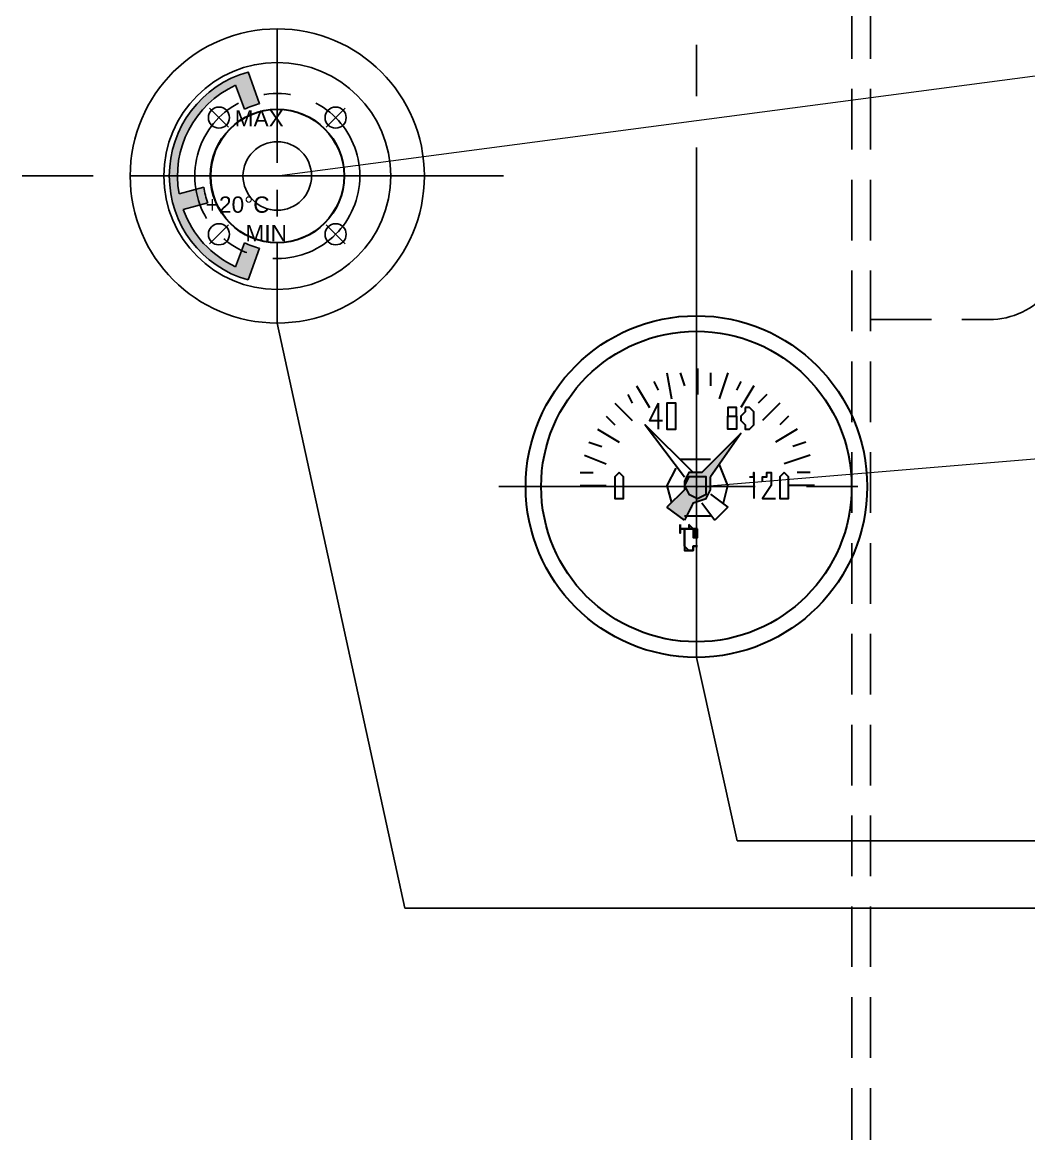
# Model space of a CAD drawing. Header units: millimetres. Extents: x 124493 to 133608, y -169944 to -164394.
# Drawn here: x 127016.9 to 127341.1, y -165937.2 to -165579.3 of the extents above; entities that cross this region are included whole.
import ezdxf

# ---------------------------------------------------------------- set-up
doc = ezdxf.new("R2010")
doc.units = ezdxf.units.MM
doc.header["$LTSCALE"] = 13
for name, pattern in [('CENTER', [50.8, 31.75, -6.35, 6.35, -6.35]), ('CENTERX2', [101.6, 63.5, -12.7, 12.7, -12.7]), ('DASHED', [0.75, 0.5, -0.25])]:
    doc.linetypes.add(name, pattern=pattern)
doc.layers.get('0').update_dxf_attribs({"color": 1, "linetype": 'CENTER'})
for name, color, linetype in [('1', 4, 'Continuous'), ('2细线层', 4, 'Continuous'), ('4虚线层', 6, 'DASHED'), ('粗实线', 4, 'Continuous')]:
    doc.layers.add(name, color=color, linetype=linetype)
doc.layers.add('标注、文本', color=3, linetype='Continuous', lineweight=25)
doc.layers.add('铁心', color=3, linetype='Continuous', lineweight=0)
doc.styles.add('Note Text (ANSI)', font='arial.ttf')

# ---------------------------------------------------------------- blocks, each defined once
blk = doc.blocks.new('fgffg')
blk.add_hatch(color=256).paths.add_polyline_path([(26283.31, -83546.9, -0.054749), (26292.71, -83543.48), (26285.61, -83523.98, 0.757864), (26285.61, -83651.96), (26292.71, -83632.46, -0.054749), (26283.31, -83629.04), (26277.93, -83643.83, -0.201943), (26245.7, -83608.66), (26260.9, -83604.58, -0.054749), (26258.31, -83594.93), (26243.11, -83599, -0.342707), (26277.93, -83532.12)])
for p, q in [((26292.71, -83543.48), (26285.61, -83523.98)), ((26283.31, -83546.9), (26277.93, -83532.12)), ((26258.31, -83594.93), (26243.11, -83599)), ((26260.9, -83604.58), (26245.7, -83608.66)), ((26283.31, -83629.04), (26277.93, -83643.83)), ((26292.71, -83632.46), (26285.61, -83651.96))]:
    blk.add_line(p, q)
for radius, start, end in [(66.46, 105.68564, 254.31436), (61.46, 114.66607, 190.33393), (45.8, 103.73251, 116.26749), (45.8, 188.73251, 201.26749), (61.46, 199.66607, 245.33393), (45.8, 243.73251, 256.26749)]:
    blk.add_arc((26303.58, -83587.97), radius, start, end)
blk = doc.blocks.new('A$C6F763E90')
at = {"layer": '1', "color": 1, "linetype": 'CENTERX2', "lineweight": -3, "ltscale": 0.1}
for p, q in [((90.55, 181.1), (90.55, 0)), ((48.82, 132.28), (60.44, 120.66)), ((132.28, 132.28), (120.66, 120.66)), ((0, 90.55), (181.1, 90.55)), ((48.82, 48.82), (60.44, 60.44)), ((132.28, 48.82), (120.66, 60.44))]:
    blk.add_line(p, q, dxfattribs=at)
blk.add_circle((90.55, 90.55), 50.8, dxfattribs=at)
at = {"layer": '2细线层'}
for centre, radius in [((90.55, 90.55), 90.55), ((90.55, 90.55), 69.85), ((54.63, 126.47), 6.5), ((126.47, 126.47), 6.5), ((90.55, 90.55), 21.1), ((54.63, 54.63), 6.5), ((126.47, 54.63), 6.5)]:
    blk.add_circle(centre, radius, dxfattribs=at)
blk.add_blockref('fgffg', (-26213.03, 83678.52), dxfattribs=at)
at = {"layer": '2细线层', "style": 'Note Text (ANSI)'}
for s, p in [('MAX', (64.32, 121.01)), ('+20%%DC', (46.49, 67.91)), ('MIN', (70.94, 50.41))]:
    blk.add_text(s, height=10, dxfattribs=at).set_placement(p)

msp = doc.modelspace()

# ---------------------------------------------------------------- hatches: boundary and pattern name
at = {"layer": '粗实线', "lineweight": 30}
h = msp.add_hatch(color=256, dxfattribs=at)
h.dxf.hatch_style = 2
h.paths.add_polyline_path([(127248.32, -165711.72), (127235.75, -165724.3), (127239.94, -165724.3)])
h = msp.add_hatch(color=256, dxfattribs=at)
h.dxf.hatch_style = 2
h.paths.add_polyline_path([(127231.56, -165724.3), (127230.16, -165725.69), (127238.54, -165725.69)])
h = msp.add_hatch(color=256, dxfattribs=at)
h.dxf.hatch_style = 2
h.paths.add_polyline_path([(127231.56, -165724.3), (127239.94, -165724.3), (127238.54, -165725.69)])
h = msp.add_hatch(color=256, dxfattribs=at)
h.dxf.hatch_style = 2
h.paths.add_polyline_path([(127230.16, -165725.69), (127230.16, -165727.09), (127238.54, -165727.09)])
h = msp.add_hatch(color=256, dxfattribs=at)
h.dxf.hatch_style = 2
h.paths.add_polyline_path([(127230.16, -165725.69), (127238.54, -165725.69), (127238.54, -165727.09)])
h = msp.add_hatch(color=256, dxfattribs=at)
h.dxf.hatch_style = 2
h.paths.add_polyline_path([(127230.16, -165727.09), (127230.16, -165729.89), (127238.54, -165729.89)])
h = msp.add_hatch(color=256, dxfattribs=at)
h.dxf.hatch_style = 2
h.paths.add_polyline_path([(127230.16, -165727.09), (127238.54, -165727.09), (127238.54, -165729.89)])
h = msp.add_hatch(color=256, dxfattribs=at)
h.dxf.hatch_style = 2
h.paths.add_polyline_path([(127230.16, -165729.89), (127227.37, -165732.68), (127237.14, -165732.68)])
h = msp.add_hatch(color=256, dxfattribs=at)
h.dxf.hatch_style = 2
h.paths.add_polyline_path([(127230.16, -165729.89), (127238.54, -165729.89), (127237.14, -165732.68)])
h = msp.add_hatch(color=256, dxfattribs=at)
h.dxf.hatch_style = 2
h.paths.add_polyline_path([(127225.97, -165734.08), (127224.57, -165735.47), (127232.95, -165735.47)])
h = msp.add_hatch(color=256, dxfattribs=at)
h.dxf.hatch_style = 2
h.paths.add_polyline_path([(127224.57, -165735.47), (127232.95, -165735.47), (127230.16, -165739.66)])
h = msp.add_hatch(color=256, dxfattribs=at)
h.dxf.hatch_style = 2
h.paths.add_polyline_path([(127227.37, -165732.68), (127225.97, -165734.08), (127232.95, -165734.08)])
h = msp.add_hatch(color=256, dxfattribs=at)
h.dxf.hatch_style = 2
h.paths.add_polyline_path([(127225.97, -165734.08), (127232.95, -165734.08), (127232.95, -165735.47)])
h = msp.add_hatch(color=256, dxfattribs=at)
h.dxf.hatch_style = 2
h.paths.add_polyline_path([(127227.37, -165732.68), (127237.14, -165732.68), (127232.95, -165734.08)])
h = msp.add_hatch(color=256, dxfattribs=at)
h.dxf.hatch_style = 2
h.paths.add_polyline_path([(127228.76, -165742.46), (127228.76, -165743.86), (127228.76, -165742.46), (127230.16, -165742.46)])
h = msp.add_hatch(color=256, dxfattribs=at)
h.dxf.hatch_style = 2
h.paths.add_polyline_path([(127231.56, -165741.06), (127231.56, -165742.46), (127230.16, -165742.46), (127230.16, -165743.86), (127230.16, -165745.25), (127230.16, -165746.65), (127230.16, -165748.05), (127230.16, -165749.44), (127231.56, -165749.44), (127232.95, -165749.44), (127231.56, -165749.44), (127230.16, -165748.05), (127230.16, -165746.65), (127230.16, -165745.25), (127230.16, -165743.86), (127230.16, -165742.46), (127231.56, -165742.46), (127232.95, -165742.46)])
h = msp.add_hatch(color=256, dxfattribs=at)
h.dxf.hatch_style = 2
h.paths.add_polyline_path([(127234.35, -165742.46), (127232.95, -165742.46), (127232.95, -165743.86), (127232.95, -165745.25), (127234.35, -165745.25)])
h = msp.add_hatch(color=256, dxfattribs=at)
h.dxf.hatch_style = 2
h.paths.add_polyline_path([(127234.35, -165748.05), (127232.95, -165748.05), (127232.95, -165749.44), (127231.56, -165749.44), (127232.95, -165749.44), (127232.95, -165748.05)])

# ---------------------------------------------------------------- linework, layer by layer
at = {"layer": '1', "color": 1, "linetype": 'CENTERX2', "lineweight": -3, "ltscale": 0.1}
for p, q in [((127234.05, -165487.51), (127234.05, -165726.31)), ((127171.86, -165628.79), (127016.89, -165628.76)), ((127234.05, -165783.8), (127234.05, -165668.82)), ((127170.42, -165728.81), (127292.06, -165728.81))]:
    msp.add_line(p, q, dxfattribs=at)
at = {"layer": '4虚线层', "ltscale": 3}
for p, q in [((127284.1, -165483.77), (127284.1, -166093.38)), ((127290.1, -165483.77), (127290.1, -166092.76)), ((127290.28, -165675.03), (127328.31, -165675.03))]:
    msp.add_line(p, q, dxfattribs=at)
msp.add_arc((127328.31, -165650.03), 25, 270, 320.4941, dxfattribs=at)
at = {"layer": '标注、文本'}
for p, q in [((127099.04, -165676.16), (127140.08, -165864.59)), ((127234.05, -165783.8), (127247.22, -165842.85)), ((127247.22, -165842.85), (127505.6, -165842.85)), ((127140.08, -165864.59), (127505.6, -165864.59))]:
    msp.add_line(p, q, dxfattribs=at)
at = {"layer": '标注、文本', "color": 4, "lineweight": 30}
for radius in [55, 50]:
    msp.add_circle((127234.05, -165728.81), radius, dxfattribs=at)
at = {"layer": '粗实线', "lineweight": 30}
for points in [[(127221.78, -165701.95), (127218.98, -165707.53), (127223.17, -165707.53)], [(127221.78, -165701.95), (127221.78, -165710.33)], [(127232.95, -165724.3), (127217.59, -165708.93), (127230.16, -165725.69)], [(127235.75, -165724.3), (127248.32, -165711.72), (127238.54, -165725.69)], [(127238.54, -165720.11), (127228.76, -165720.11)], [(127227.37, -165722.9), (127224.57, -165728.49), (127225.97, -165734.08)], [(127235.75, -165724.3), (127231.56, -165724.3), (127230.16, -165727.09), (127230.16, -165729.89)], [(127242.73, -165734.08), (127244.13, -165728.49), (127241.34, -165721.5)], [(127251.11, -165725.69), (127252.51, -165725.69), (127252.51, -165724.3), (127252.51, -165732.68)], [(127255.31, -165727.09), (127255.31, -165725.69), (127256.7, -165725.69), (127256.7, -165724.3), (127258.1, -165724.3), (127258.1, -165725.69), (127258.1, -165727.09), (127258.1, -165728.49), (127255.31, -165732.68), (127259.5, -165732.68)], [(127232.95, -165734.08), (127237.14, -165732.68), (127238.54, -165729.89), (127238.54, -165725.69)], [(127230.16, -165739.66), (127224.57, -165735.47)], [(127230.16, -165738.27), (127238.54, -165738.27)]]:
    msp.add_lwpolyline(points, dxfattribs=at)
for points in [[(127225.97, -165701.95), (127224.57, -165701.95), (127224.57, -165703.34), (127224.57, -165706.14), (127224.57, -165708.93), (127224.57, -165710.33), (127225.97, -165710.33), (127227.37, -165710.33), (127227.37, -165708.93), (127227.37, -165706.14), (127227.37, -165703.34), (127227.37, -165701.95)], [(127245.53, -165703.34), (127244.13, -165703.34), (127244.13, -165704.74), (127244.13, -165706.14), (127245.53, -165706.14), (127246.92, -165706.14), (127246.92, -165707.53), (127246.92, -165708.93), (127246.92, -165710.33), (127245.53, -165710.33), (127244.13, -165710.33), (127244.13, -165708.93), (127244.13, -165707.53), (127244.13, -165706.14), (127245.53, -165706.14), (127246.92, -165706.14), (127246.92, -165704.74), (127246.92, -165703.34)], [(127249.72, -165703.34), (127249.72, -165704.74), (127248.32, -165706.14), (127248.32, -165707.53), (127249.72, -165708.93), (127249.72, -165710.33), (127251.11, -165710.33), (127252.51, -165708.93), (127252.51, -165707.53), (127252.51, -165706.14), (127252.51, -165704.74), (127251.11, -165703.34)], [(127209.2, -165724.3), (127207.81, -165725.69), (127207.81, -165728.49), (127207.81, -165731.28), (127207.81, -165732.68), (127209.2, -165732.68), (127210.6, -165732.68), (127210.6, -165731.28), (127210.6, -165728.49), (127210.6, -165725.69)], [(127262.29, -165724.3), (127260.89, -165725.69), (127260.89, -165728.49), (127260.89, -165729.89), (127260.89, -165731.28), (127260.89, -165732.68), (127262.29, -165732.68), (127263.69, -165732.68), (127263.69, -165731.28), (127263.69, -165729.89), (127263.69, -165728.49), (127263.69, -165725.69)], [(127237.14, -165728.49), (127237.14, -165725.69), (127234.35, -165725.69), (127231.56, -165725.69), (127230.16, -165728.49), (127231.56, -165731.28), (127234.35, -165732.68), (127237.14, -165731.28)], [(127228.76, -165741.06), (127228.76, -165742.46), (127228.76, -165743.86), (127228.76, -165742.46)], [(127228.76, -165742.46), (127228.76, -165743.86), (127228.76, -165742.46), (127230.16, -165742.46)], [(127231.56, -165741.06), (127231.56, -165742.46), (127230.16, -165742.46), (127230.16, -165743.86), (127230.16, -165745.25), (127230.16, -165746.65), (127230.16, -165748.05), (127230.16, -165749.44), (127231.56, -165749.44), (127232.95, -165749.44), (127231.56, -165749.44), (127230.16, -165748.05), (127230.16, -165746.65), (127230.16, -165745.25), (127230.16, -165743.86), (127230.16, -165742.46), (127231.56, -165742.46), (127232.95, -165742.46)], [(127232.95, -165742.46), (127231.56, -165742.46)], [(127234.35, -165742.46), (127232.95, -165742.46), (127232.95, -165743.86), (127232.95, -165745.25), (127234.35, -165745.25)], [(127234.35, -165748.05), (127232.95, -165748.05), (127232.95, -165749.44), (127231.56, -165749.44), (127232.95, -165749.44), (127232.95, -165748.05)]]:
    msp.add_lwpolyline(points, close=True, dxfattribs=at)
for centre in [(127099.04, -165628.79), (127099.09, -165628.79)]:
    msp.add_circle(centre, 21.5, dxfattribs=at)
for points in [[(127224.57, -165692.17), (127224.57, -165692.17), (127225.97, -165700.55), (127225.97, -165700.55)], [(127228.76, -165692.17), (127228.76, -165692.17), (127230.16, -165696.36), (127230.16, -165696.36)], [(127234.35, -165690.77), (127234.35, -165690.77), (127234.35, -165699.15), (127234.35, -165699.15)], [(127238.54, -165692.17), (127238.54, -165692.17), (127238.54, -165696.36), (127238.54, -165696.36)], [(127244.13, -165692.17), (127244.13, -165692.17), (127241.34, -165700.55), (127241.34, -165700.55)], [(127220.38, -165694.96), (127220.38, -165694.96), (127221.78, -165697.75), (127221.78, -165697.75)], [(127248.32, -165694.96), (127248.32, -165694.96), (127246.92, -165697.75), (127246.92, -165697.75)], [(127212, -165699.15), (127212, -165699.15), (127213.4, -165701.95), (127213.4, -165701.95)], [(127214.79, -165696.36), (127214.79, -165696.36), (127218.98, -165703.34), (127218.98, -165703.34)], [(127252.51, -165696.36), (127252.51, -165696.36), (127248.32, -165703.34), (127248.32, -165703.34)], [(127256.7, -165699.15), (127256.7, -165699.15), (127253.91, -165701.95), (127253.91, -165701.95)], [(127207.81, -165701.95), (127207.81, -165701.95), (127213.4, -165707.53), (127213.4, -165707.53)], [(127260.89, -165701.95), (127260.89, -165701.95), (127255.31, -165707.53), (127255.31, -165707.53)], [(127205.01, -165706.14), (127205.01, -165706.14), (127207.81, -165708.93), (127207.81, -165708.93)], [(127263.69, -165706.14), (127263.69, -165706.14), (127260.89, -165708.93), (127260.89, -165708.93)], [(127202.22, -165710.33), (127202.22, -165710.33), (127209.2, -165714.52), (127209.2, -165714.52)], [(127266.48, -165710.33), (127266.48, -165710.33), (127259.5, -165714.52), (127259.5, -165714.52)], [(127199.43, -165714.52), (127199.43, -165714.52), (127203.62, -165715.92), (127203.62, -165715.92)], [(127269.28, -165714.52), (127269.28, -165714.52), (127265.08, -165715.92), (127265.08, -165715.92)], [(127198.03, -165718.71), (127198.03, -165718.71), (127205.01, -165721.5), (127205.01, -165721.5)], [(127270.67, -165718.71), (127270.67, -165718.71), (127262.29, -165721.5), (127262.29, -165721.5)], [(127196.63, -165724.3), (127196.63, -165724.3), (127200.82, -165724.3), (127200.82, -165724.3)], [(127270.67, -165724.3), (127270.67, -165724.3), (127266.48, -165724.3), (127266.48, -165724.3)], [(127196.63, -165728.49), (127196.63, -165728.49), (127203.62, -165728.49), (127203.62, -165728.49)], [(127196.63, -165728.49), (127196.63, -165728.49), (127205.01, -165728.49), (127205.01, -165728.49)], [(127272.07, -165728.49), (127272.07, -165728.49), (127263.69, -165728.49), (127263.69, -165728.49)], [(127272.07, -165728.49), (127272.07, -165728.49), (127265.08, -165728.49), (127265.08, -165728.49)], [(127230.16, -165729.89), (127230.16, -165729.89), (127224.57, -165735.47), (127224.57, -165735.47)], [(127238.54, -165731.28), (127238.54, -165731.28), (127244.13, -165735.47), (127244.13, -165735.47)], [(127232.95, -165734.08), (127232.95, -165734.08), (127230.16, -165739.66), (127230.16, -165739.66)], [(127235.75, -165734.08), (127235.75, -165734.08), (127239.94, -165739.66), (127239.94, -165739.66)], [(127244.13, -165735.47), (127244.13, -165735.47), (127239.94, -165739.66), (127239.94, -165739.66)]]:
    msp.add_open_spline(points, degree=3, dxfattribs=at)
at = {"layer": '铁心'}
for points in [[(127099.04, -165628.79), (127788.21, -165537.68), (127788.21, -165537.68)], [(127234.35, -165728.93), (127779.68, -165683.61), (127779.68, -165683.61)]]:
    msp.add_lwpolyline(points, dxfattribs=at)

# ---------------------------------------------------------------- block references
at = {"layer": '标注、文本', "xscale": 0.5232026504706592, "yscale": 0.5232026504706592, "zscale": 0.5232026504695411}
msp.add_blockref('A$C6F763E90', (127051.66, -165676.16), dxfattribs=at)

doc.saveas('drawing.dxf')
